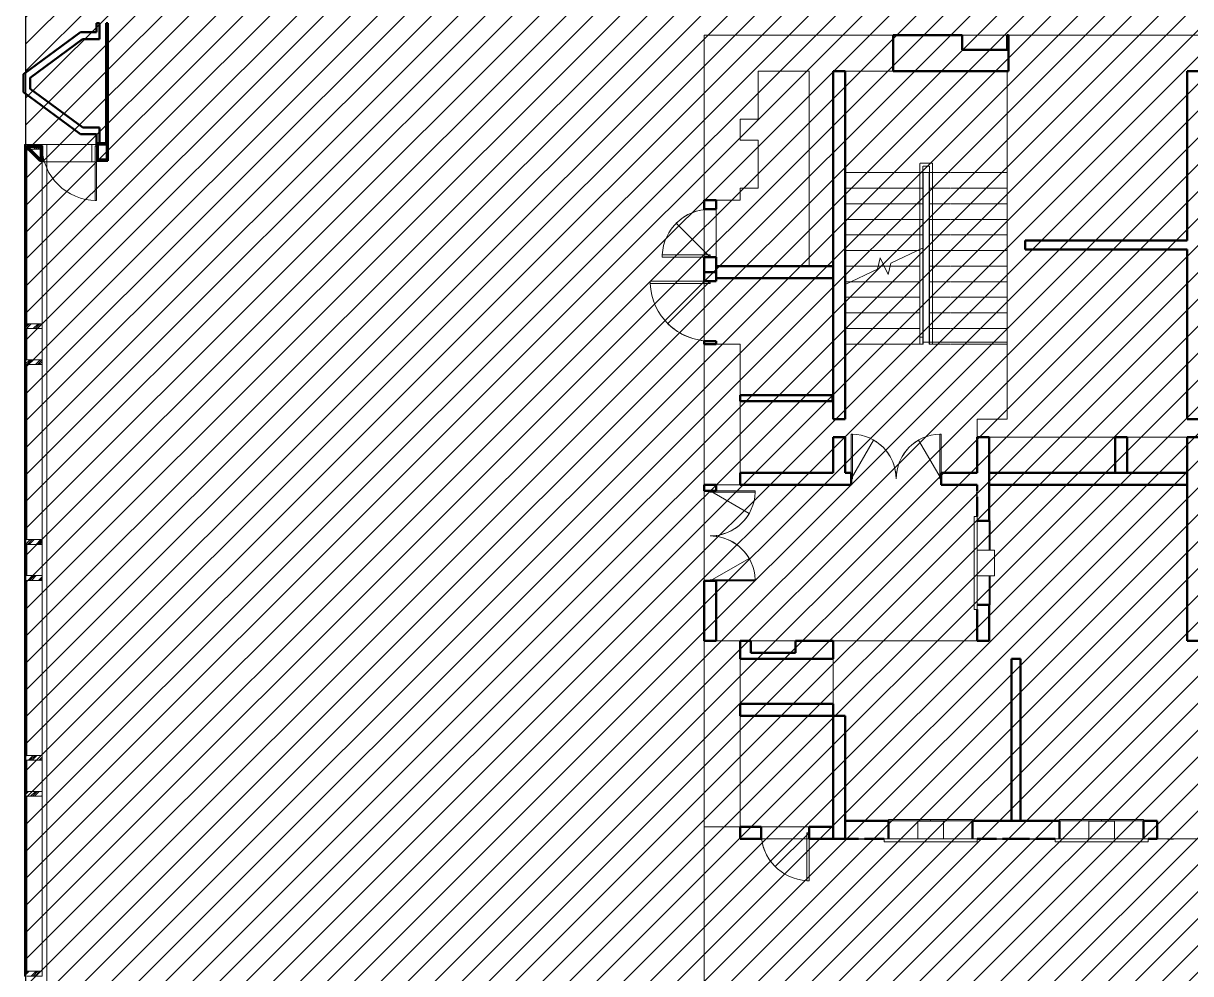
# Model space of a CAD drawing. Header units: millimetres. Extents: x 8533 to 398112, y -117646 to 105276.
# Drawn here: x 13610 to 33070, y -39121 to -23270 of the extents above; entities that cross this region are included whole.
import ezdxf

# ---------------------------------------------------------------- set-up
doc = ezdxf.new("R2010")
doc.units = ezdxf.units.MM
doc.linetypes.add('架空线', pattern=[3.97, 2.38, -1.59])
for name, color, linetype, lineweight in [('A-DOOR', 31, 'Continuous', 13), ('A-FLOR', 192, 'Continuous', 13), ('A-FLOR-HRAL', 11, 'Continuous', 13), ('A-GENM', 13, 'Continuous', 13), ('A-GLAZ', 151, 'Continuous', 13), ('A-GLAZ-CURT', 52, 'Continuous', 13), ('A-GLAZ-CWMG', 51, 'Continuous', 13), ('A-WALL', 113, 'Continuous', 13), ('S-STRS', 31, 'Continuous', 13), ('S-STRS-MBND', 31, '架空线', 13)]:
    doc.layers.add(name, color=color, linetype=linetype, lineweight=lineweight)

# ---------------------------------------------------------------- blocks, each defined once
blk = doc.blocks.new('防火门A-单扇1 - 单扇防火门-FM甲0822MW-1954365-10F_ARC_46_000_')
at = {"layer": 'A-GENM'}
for p, q in [((400, 0), (-166, -566)), ((400, 0), (360, 0)), ((360, 0), (360, -800)), ((400, -800), (400, -100)), ((360, -800), (400, -800))]:
    blk.add_line(p, q, dxfattribs=at)
for end in [267.134, 225]:
    blk.add_arc((400, 0), 800, 180, end, dxfattribs=at)
blk = doc.blocks.new('防火门A-双扇1 - 双扇防火门-FM甲1523KQ-1601239-10F_ARC_46_000_')
at = {"layer": 'A-GENM'}
for p, q in [((-750, 100), (-750, 750)), ((-750, 750), (-730, 750)), ((-750, 0), (-375, 650)), ((-730, 750), (-730, 0)), ((750, 0), (375, 650)), ((730, 0), (730, 750)), ((730, 750), (750, 750)), ((750, 750), (750, 100)), ((-730, 0), (-750, 0)), ((750, 0), (730, 0))]:
    blk.add_line(p, q, dxfattribs=at)
for centre, start, end in [((-750, 0), 0, 88.4719), ((-750, 0), 0, 60), ((750, 0), 91.5281, 180), ((750, 0), 120, 180)]:
    blk.add_arc(centre, 750, start, end, dxfattribs=at)
blk = doc.blocks.new('大门构件2 - 大门构件-1944663-10F_ARC_46_000_')
at = {"layer": 'A-WALL', "lineweight": 50}
for p, q in [((14880, -23270), (14830, -23270)), ((14830, -23270), (14830, -23420)), ((14880, -23535), (14880, -23270)), ((15020, -23270), (14990, -23270)), ((14990, -23270), (14990, -25270)), ((15020, -25270), (15020, -23270)), ((14560, -23420), (13610, -24120)), ((13725, -24178), (14598, -23535)), ((14830, -23420), (14560, -23420)), ((14598, -23535), (14880, -23535)), ((13610, -24120), (13610, -24420)), ((13725, -24362), (13725, -24178)), ((13610, -24420), (14560, -25120)), ((14601, -25005), (13725, -24362)), ((14881, -25005), (14601, -25005)), ((14881, -25270), (14881, -25005)), ((14560, -25120), (14831, -25120)), ((14831, -25120), (14831, -25270)), ((14831, -25270), (14881, -25270)), ((14990, -25270), (15020, -25270))]:
    blk.add_line(p, q, dxfattribs=at)
blk = doc.blocks.new('电梯门 造型 3 - 电梯门 造型 3-2034029-10F_ARC_46_000_')
at = {"layer": 'A-DOOR'}
for p, q in [((-775, 150), (775, 150)), ((-775, 150), (-775, 100)), ((775, 100), (-775, 100)), ((-215, 100), (-215, -192)), ((215, 100), (215, -192)), ((775, 100), (775, 150)), ((1200, 105), (1100, 105)), ((1100, 105), (1100, 100)), ((1100, 100), (1200, 100)), ((1126, 107), (1126, 105)), ((1126, 107), (1127, 107)), ((1127, 107), (1126, 107)), ((1126, 107), (1126, 105)), ((1126, 107), (1176, 107)), ((1127, 107), (1126, 107)), ((1127, 108), (1151, 108)), ((1127, 105), (1127, 108)), ((1151, 108), (1174, 108)), ((1151, 108), (1151, 105)), ((1174, 108), (1174, 105)), ((1175, 107), (1176, 107)), ((1176, 107), (1175, 107)), ((1176, 107), (1175, 107)), ((1176, 105), (1176, 107)), ((1176, 105), (1176, 107)), ((1200, 100), (1200, 105)), ((-215, -100), (-700, -100)), ((-700, -100), (-700, -120)), ((-700, -120), (-215, -120)), ((215, -192), (-215, -192)), ((700, -100), (215, -100)), ((215, -120), (700, -120)), ((700, -120), (700, -100))]:
    blk.add_line(p, q, dxfattribs=at)
blk = doc.blocks.new('电梯门 造型 3 - 电梯门 造型 3-2034079-10F_ARC_46_000_')
at = {"layer": 'A-DOOR'}
for p, q in [((-775, 200), (775, 200)), ((-775, 200), (-775, 150)), ((775, 150), (775, 200)), ((-1200, 155), (-1200, 150)), ((-1100, 155), (-1200, 155)), ((-1200, 150), (-1100, 150)), ((-1176, 157), (-1176, 155)), ((-1175, 157), (-1176, 157)), ((-1176, 157), (-1175, 157)), ((-1176, 157), (-1176, 155)), ((-1175, 157), (-1176, 157)), ((-1176, 157), (-1126, 157)), ((-1174, 158), (-1151, 158)), ((-1174, 155), (-1174, 158)), ((-1151, 158), (-1127, 158)), ((-1151, 155), (-1151, 158)), ((-1127, 158), (-1127, 155)), ((-1126, 157), (-1127, 157)), ((-1127, 157), (-1126, 157)), ((-1126, 157), (-1127, 157)), ((-1126, 155), (-1126, 157)), ((-1126, 155), (-1126, 157)), ((-1100, 150), (-1100, 155)), ((775, 150), (-775, 150)), ((-215, 150), (-215, -142)), ((215, 150), (215, -142)), ((1200, 155), (1100, 155)), ((1100, 155), (1100, 150)), ((1100, 150), (1200, 150)), ((1126, 157), (1126, 155)), ((1126, 157), (1127, 157)), ((1127, 157), (1126, 157)), ((1126, 157), (1126, 155)), ((1126, 157), (1176, 157)), ((1127, 157), (1126, 157)), ((1127, 158), (1151, 158)), ((1127, 155), (1127, 158)), ((1151, 158), (1174, 158)), ((1151, 158), (1151, 155)), ((1174, 158), (1174, 155)), ((1175, 157), (1176, 157)), ((1176, 157), (1175, 157)), ((1176, 157), (1175, 157)), ((1176, 155), (1176, 157)), ((1176, 155), (1176, 157)), ((1200, 150), (1200, 155)), ((0, -150), (-700, -150)), ((-700, -150), (-700, -170)), ((-700, -170), (0, -170)), ((215, -142), (-215, -142)), ((700, -150), (0, -150)), ((0, -150), (0, -170)), ((0, -170), (0, -150)), ((0, -170), (700, -170)), ((700, -170), (700, -150))]:
    blk.add_line(p, q, dxfattribs=at)
blk = doc.blocks.new('防火门A-双扇1 - 双扇防火门-FM甲1523MW-1698228-10F_ARC_46_000_')
at = {"layer": 'A-GENM'}
for p, q in [((-750, 100), (-750, 750)), ((-750, 750), (-730, 750)), ((-750, 0), (-375, 650)), ((-730, 750), (-730, 0)), ((750, 0), (375, 650)), ((730, 0), (730, 750)), ((730, 750), (750, 750)), ((750, 750), (750, 100)), ((-730, 0), (-750, 0)), ((750, 0), (730, 0))]:
    blk.add_line(p, q, dxfattribs=at)
for centre, start, end in [((-750, 0), 0, 88.4719), ((-750, 0), 0, 60), ((750, 0), 91.5281, 180), ((750, 0), 120, 180)]:
    blk.add_arc(centre, 750, start, end, dxfattribs=at)
blk = doc.blocks.new('G2 - G26-1945658-10F_ARC_46_000_')
at = {"layer": 'A-WALL', "lineweight": 50}
for p, q in [((15020, -25271), (14830, -25271)), ((14830, -25271), (14830, -25318)), ((14850, -25291), (15000, -25291)), ((14850, -25542), (14850, -25291)), ((15000, -25291), (15000, -25542)), ((15020, -25562), (15020, -25271)), ((13921, -25311), (13676, -25311)), ((13676, -25311), (13676, -25352)), ((13676, -25352), (13886, -25562)), ((13696, -25343), (13696, -25331)), ((13696, -25331), (13901, -25331)), ((13901, -25548), (13696, -25343)), ((13901, -25331), (13901, -25548)), ((13921, -25562), (13921, -25311)), ((13886, -25562), (13921, -25562)), ((14830, -25562), (15020, -25562)), ((15000, -25542), (14850, -25542))]:
    blk.add_line(p, q, dxfattribs=at)
blk = doc.blocks.new('系统嵌板 - 玻璃-1965341-10F_ARC_46_000_')
at = {"layer": 'A-GLAZ-CURT'}
h = blk.add_hatch(dxfattribs=at)
h.set_pattern_fill('FP_4', color=256, style=0, pattern_type=2)
h.set_pattern_definition([(90, (-26825.57, -13657.36), (-100, 6e-15), [])])
h.paths.add_polyline_path([(1455, 13), (-1455, 13), (-1455, -13), (1455, -13), (1455, -4)], flags=0)
at = {"layer": 'A-GLAZ-CURT', "lineweight": 18}
for p, q in [((1455, 13), (-1455, 13)), ((-1455, 13), (-1455, -13)), ((1455, -13), (1455, 13)), ((-1455, -13), (1455, -13))]:
    blk.add_line(p, q, dxfattribs=at)
blk = doc.blocks.new('窗嵌板_上悬无框铝窗 - 窗嵌板_上悬无框铝窗-1965342-10F_ARC_46_000_')
at = {"layer": 'A-GLAZ'}
for p, q in [((-260, -12.5), (-260, 12.5)), ((-260, 12.5), (260, 12.5)), ((260, 12.5), (260, -12.5)), ((260, -12.5), (-260, -12.5))]:
    blk.add_line(p, q, dxfattribs=at)
blk = doc.blocks.new('系统嵌板 - 玻璃-1965070-10F_ARC_46_000_')
at = {"layer": 'A-GLAZ-CURT'}
h = blk.add_hatch(dxfattribs=at)
h.set_pattern_fill('FP_5', color=256, style=0, pattern_type=2)
h.set_pattern_definition([(90, (-30420.72, -13657.36), (-100, 6e-15), [])])
h.paths.add_polyline_path([(1460, 13), (-1460, 13), (-1460, -13), (1460, -13), (1460, -4)], flags=0)
at = {"layer": 'A-GLAZ-CURT', "lineweight": 18}
for p, q in [((1460, 13), (-1460, 13)), ((-1460, 13), (-1460, -13)), ((1460, -13), (1460, 13)), ((-1460, -13), (1460, -13))]:
    blk.add_line(p, q, dxfattribs=at)
blk = doc.blocks.new('系统嵌板 - 玻璃-V4-10F_ARC_46_000_')
at = {"layer": 'A-GLAZ-CURT'}
h = blk.add_hatch(dxfattribs=at)
h.set_pattern_fill('FP_6', color=256, style=0, pattern_type=2)
h.set_pattern_definition([(90, (-34020.72, -13657.36), (-100, 6e-15), [])])
h.paths.add_polyline_path([(1460, -13), (1460, 13), (-1460, 13), (-1460, -13), (333, -13)], flags=0)
at = {"layer": 'A-GLAZ-CURT', "lineweight": 18}
for p, q in [((1460, 13), (-1460, 13)), ((-1460, 13), (-1460, -13)), ((1460, -13), (1460, 13)), ((-1460, -13), (1460, -13))]:
    blk.add_line(p, q, dxfattribs=at)
blk = doc.blocks.new('系统嵌板 - 玻璃-V5-10F_ARC_46_000_')
at = {"layer": 'A-GLAZ-CURT'}
h = blk.add_hatch(dxfattribs=at)
h.set_pattern_fill('FP_7', color=256, style=0, pattern_type=2)
h.set_pattern_definition([(90, (-37620.72, -13657.36), (-100, 6e-15), [])])
h.paths.add_polyline_path([(1460, -4), (1460, 13), (-1460, 13), (-1460, -12), (1460, -12)], flags=0)
at = {"layer": 'A-GLAZ-CURT', "lineweight": 18}
for p, q in [((1460, 13), (-1460, 13)), ((-1460, 13), (-1460, -12)), ((1460, -12), (1460, 13)), ((-1460, -12), (1460, -12))]:
    blk.add_line(p, q, dxfattribs=at)
blk = doc.blocks.new('矩形竖梃 - 80 x 292-V6-10F_ARC_46_000_')
at = {"layer": 'A-GLAZ-CWMG'}
h = blk.add_hatch(dxfattribs=at)
h.set_pattern_fill('FP_9', color=256, style=0, pattern_type=2)
h.set_pattern_definition([(315, (25290.43, 13657.36), (88.38835, 88.38835), []), (315, (25290.43, 13626.11), (176.7767, 0), []), (315, (25290.43, 13688.61), (176.7767, 0), [])])
h.paths.add_polyline_path([(-80, -229), (-80, -264), (0, -264), (0, 28), (-80, 28), (-80, -37), (-61, -19), (-53, -39), (-80, -66), (-80, -75)], flags=0)
for p, q in [((0, 28), (-80, 28)), ((-80, 28), (-80, -264)), ((0, -264), (0, 28)), ((-80, -264), (0, -264))]:
    blk.add_line(p, q, dxfattribs=at)
blk = doc.blocks.new('矩形竖梃 - 80 x 292-V10-10F_ARC_46_000_')
at = {"layer": 'A-GLAZ-CWMG'}
for p, q in [((13629, -39081), (13629, -36161)), ((13921, -36161), (13921, -39081))]:
    blk.add_line(p, q, dxfattribs=at)
blk = doc.blocks.new('矩形竖梃 - 80 x 292-V9-10F_ARC_46_000_')
at = {"layer": 'A-GLAZ-CWMG'}
for p, q in [((13629, -39681), (13629, -39161)), ((13921, -39161), (13921, -39681))]:
    blk.add_line(p, q, dxfattribs=at)
blk = doc.blocks.new('矩形竖梃 - 80 x 292-1965288-10F_ARC_46_000_')
at = {"layer": 'A-GLAZ-CWMG'}
for p, q in [((13629, -28281), (13629, -25370)), ((13921, -25370), (13921, -28281))]:
    blk.add_line(p, q, dxfattribs=at)
blk = doc.blocks.new('防火门A-单扇1 - 单扇防火门-FM甲1023BXG-1960362-10F_ARC_46_000_')
at = {"layer": 'A-GENM'}
for p, q in [((460, 0), (460, 1000)), ((460, 1000), (500, 1000)), ((500, 1000), (500, 100)), ((500, 0), (-207, 707)), ((500, 0), (460, 0))]:
    blk.add_line(p, q, dxfattribs=at)
for start in [92.2924, 135]:
    blk.add_arc((500, 0), 1000, start, 180, dxfattribs=at)
blk = doc.blocks.new('矩形竖梃 - 80 x 292-1965340-10F_ARC_46_000_')
at = {"layer": 'A-GLAZ-CWMG'}
h = blk.add_hatch(dxfattribs=at)
h.set_pattern_fill('FP_36', color=256, style=0, pattern_type=2)
h.set_pattern_definition([(225, (-28320.72, 13657.36), (88.38835, -88.38835), []), (225, (-28320.72, 13626.11), (1e-14, -176.7767), []), (225, (-28320.72, 13688.61), (1e-14, -176.7767), [])])
h.paths.add_polyline_path([(40, -264), (-40, -264), (-40, 28), (40, 28), (40, -75)], flags=0)
for p, q in [((-40, 28), (40, 28)), ((-40, -264), (-40, 28)), ((40, 28), (40, 13)), ((40, -12), (40, -264)), ((40, -264), (-40, -264))]:
    blk.add_line(p, q, dxfattribs=at)
blk = doc.blocks.new('矩形竖梃 - 80 x 292-V36-10F_ARC_46_000_')
at = {"layer": 'A-GLAZ-CWMG'}
h = blk.add_hatch(dxfattribs=at)
h.set_pattern_fill('FP_37', color=256, style=0, pattern_type=2)
h.set_pattern_definition([(225, (-28920.72, 13657.36), (88.38835, -88.38835), []), (225, (-28920.72, 13626.11), (1e-14, -176.7767), []), (225, (-28920.72, 13688.61), (1e-14, -176.7767), [])])
h.paths.add_polyline_path([(40, 4), (40, -264), (-40, -264), (-40, 28), (40, 28), (40, 12)], flags=0)
for p, q in [((-40, 28), (40, 28)), ((-40, 12), (-40, 28)), ((40, 28), (40, -264)), ((-40, -264), (-40, -12)), ((40, -264), (-40, -264))]:
    blk.add_line(p, q, dxfattribs=at)
blk = doc.blocks.new('矩形竖梃 - 80 x 292-V37-10F_ARC_46_000_')
at = {"layer": 'A-GLAZ-CWMG'}
h = blk.add_hatch(dxfattribs=at)
h.set_pattern_fill('FP_38', color=256, style=0, pattern_type=2)
h.set_pattern_definition([(225, (-31920.72, 13657.36), (88.38835, -88.38835), []), (225, (-31920.72, 13626.11), (1e-14, -176.7767), []), (225, (-31920.72, 13688.61), (1e-14, -176.7767), [])])
h.paths.add_polyline_path([(40, -264), (-40, -264), (-40, 28), (40, 28), (40, -75)], flags=0)
for p, q in [((-40, 28), (40, 28)), ((-40, -264), (-40, 28)), ((40, 28), (40, 12)), ((40, -13), (40, -264)), ((40, -264), (-40, -264))]:
    blk.add_line(p, q, dxfattribs=at)
blk = doc.blocks.new('矩形竖梃 - 80 x 292-V38-10F_ARC_46_000_')
at = {"layer": 'A-GLAZ-CWMG'}
h = blk.add_hatch(dxfattribs=at)
h.set_pattern_fill('FP_39', color=256, style=0, pattern_type=2)
h.set_pattern_definition([(225, (-32520.72, 13657.36), (88.38835, -88.38835), []), (225, (-32520.72, 13626.11), (1e-14, -176.7767), []), (225, (-32520.72, 13688.61), (1e-14, -176.7767), [])])
h.paths.add_polyline_path([(40, 4), (40, -264), (-40, -264), (-40, 28), (40, 28), (40, 13)], flags=0)
for p, q in [((-40, 28), (40, 28)), ((-40, 13), (-40, 28)), ((40, 28), (40, -264)), ((-40, -264), (-40, -12)), ((40, -264), (-40, -264))]:
    blk.add_line(p, q, dxfattribs=at)
blk = doc.blocks.new('矩形竖梃 - 80 x 292-V39-10F_ARC_46_000_')
at = {"layer": 'A-GLAZ-CWMG'}
h = blk.add_hatch(dxfattribs=at)
h.set_pattern_fill('FP_40', color=256, style=0, pattern_type=2)
h.set_pattern_definition([(225, (-35520.72, 13657.36), (88.38835, -88.38835), []), (225, (-35520.72, 13626.11), (1e-14, -176.7767), []), (225, (-35520.72, 13688.61), (1e-14, -176.7767), [])])
h.paths.add_polyline_path([(40, -264), (-40, -264), (-40, 28), (40, 28), (40, -75)], flags=0)
for p, q in [((-40, 28), (40, 28)), ((-40, -264), (-40, 28)), ((40, 28), (40, 13)), ((40, -12), (40, -264)), ((40, -264), (-40, -264))]:
    blk.add_line(p, q, dxfattribs=at)
blk = doc.blocks.new('矩形竖梃 - 80 x 292-V40-10F_ARC_46_000_')
at = {"layer": 'A-GLAZ-CWMG'}
h = blk.add_hatch(dxfattribs=at)
h.set_pattern_fill('FP_41', color=256, style=0, pattern_type=2)
h.set_pattern_definition([(225, (-36120.72, 13657.36), (88.38835, -88.38835), []), (225, (-36120.72, 13626.11), (1e-14, -176.7767), []), (225, (-36120.72, 13688.61), (1e-14, -176.7767), [])])
h.paths.add_polyline_path([(40, 4), (40, -264), (-40, -264), (-40, 28), (40, 28), (40, 12)], flags=0)
for p, q in [((-40, 28), (40, 28)), ((-40, 12), (-40, 28)), ((40, 28), (40, -264)), ((-40, -264), (-40, -12)), ((40, -264), (-40, -264))]:
    blk.add_line(p, q, dxfattribs=at)
blk = doc.blocks.new('矩形竖梃 - 80 x 292-V41-10F_ARC_46_000_')
at = {"layer": 'A-GLAZ-CWMG'}
h = blk.add_hatch(dxfattribs=at)
h.set_pattern_fill('FP_42', color=256, style=0, pattern_type=2)
h.set_pattern_definition([(225, (-39120.72, 13657.36), (88.38835, -88.38835), []), (225, (-39120.72, 13626.11), (1e-14, -176.7767), []), (225, (-39120.72, 13688.61), (1e-14, -176.7767), [])])
h.paths.add_polyline_path([(40, -75), (40, -264), (-40, -264), (-40, 28), (40, 28), (40, -13)], flags=0)
for p, q in [((-40, 28), (40, 28)), ((-40, -264), (-40, 28)), ((40, 28), (40, 12)), ((40, -13), (40, -264)), ((40, -264), (-40, -264))]:
    blk.add_line(p, q, dxfattribs=at)
blk = doc.blocks.new('门嵌板_单开门2 - 门嵌板_单开门2-1986852-10F_ARC_46_000_')
at = {"layer": 'A-DOOR'}
for p, q in [((454, 0), (429, 0)), ((429, -908), (429, 0)), ((454, 0), (454, -908)), ((454, -908), (429, -908))]:
    blk.add_line(p, q, dxfattribs=at)
blk.add_arc((454, 0), 908, 180, 270, dxfattribs=at)
blk = doc.blocks.new('矩形竖梃 - 80 x 292-1985754-10F_ARC_46_000_')
at = {"layer": 'A-GLAZ-CWMG'}
for p, q in [((-80, -28), (-80, 264)), ((-80, 264), (-25, 264)), ((0, -28), (-80, -28))]:
    blk.add_line(p, q, dxfattribs=at)
blk = doc.blocks.new('矩形竖梃 - 80 x 292-1986850-10F_ARC_46_000_')
at = {"layer": 'A-GLAZ-CWMG'}
for p, q in [((14001, -25582), (14001, -25290)), ((14001, -25290), (14750, -25290)), ((14750, -25290), (14750, -25582)), ((14750, -25582), (14001, -25582))]:
    blk.add_line(p, q, dxfattribs=at)
blk = doc.blocks.new('矩形竖梃 - 80 x 292-V60-10F_ARC_46_000_')
at = {"layer": 'A-GLAZ-CWMG'}
for p, q in [((0, 264), (-80, 264)), ((-80, 264), (-80, -28)), ((0, 52), (0, 264)), ((-80, -28), (0, -28))]:
    blk.add_line(p, q, dxfattribs=at)
blk = doc.blocks.new('顶部扶栏类型 - 顶部扶栏_内部_-2009982-10F_ARC_46_000_')
at = {"layer": 'A-FLOR-HRAL'}
for p, q in [((28555, -28506), (28605, -28506)), ((28555, -28620), (28555, -28506)), ((28605, -28506), (28605, -28620)), ((28605, -28620), (28555, -28620))]:
    blk.add_line(p, q, dxfattribs=at)
blk = doc.blocks.new('顶部扶栏类型 - 顶部扶栏_内部_-V62-10F_ARC_46_000_')
at = {"layer": 'A-FLOR-HRAL', "linetype": '架空线'}
for p, q in [((28555, -25605), (28640, -25605)), ((28555, -25760), (28555, -25605)), ((28605, -25655), (28640, -25655)), ((28605, -25760), (28605, -25655)), ((28640, -25605), (28765, -25605)), ((28640, -25655), (28715, -25655)), ((28715, -25655), (28715, -25730)), ((28765, -25605), (28765, -25730)), ((28555, -27043), (28555, -25760)), ((28605, -27020), (28605, -25760)), ((28715, -25730), (28715, -28620)), ((28765, -25730), (28765, -28620)), ((28765, -28620), (28715, -28620))]:
    blk.add_line(p, q, dxfattribs=at)
at = {"layer": 'A-FLOR-HRAL'}
for p, q in [((28605, -27020), (28555, -27043)), ((28555, -28620), (28555, -27043)), ((28605, -28620), (28605, -27020)), ((28555, -28620), (28605, -28620))]:
    blk.add_line(p, q, dxfattribs=at)

msp = doc.modelspace()

# ---------------------------------------------------------------- hatches: boundary and pattern name
h = msp.add_hatch()
h.set_pattern_fill('ANSI31', color=1, scale=200)
h.set_pattern_definition([(45, (0, 0), (-224.5064, 224.5064), [])])
h.paths.add_polyline_path([(13654, -13064), (33310, -13064), (33310, -55001), (13654, -55001)])

# ---------------------------------------------------------------- linework, layer by layer
msp.add_lwpolyline([(13654, -13064), (33310, -13064), (33310, -55001), (13654, -55001)], close=True)
at = {"layer": 'A-FLOR'}
for p, q in [((15020, -25270), (15020, -23270)), ((24960, -28620), (24960, -23470)), ((24960, -23470), (28110, -23470)), ((33310, -23470), (29260, -23470)), ((25860, -24870), (25860, -24070)), ((25860, -24070), (26708, -24070)), ((26708, -24070), (26708, -27320)), ((25560, -24870), (25860, -24870)), ((25560, -25220), (25560, -24870)), ((15020, -25562), (15020, -25271)), ((25860, -25220), (25560, -25220)), ((25860, -26020), (25860, -25220)), ((14003, -42458), (14003, -25582)), ((14830, -25562), (15020, -25562)), ((25560, -26220), (25560, -26020)), ((25560, -26020), (25860, -26020)), ((25160, -26220), (25560, -26220)), ((28610, -28590), (30010, -28590)), ((30010, -28590), (30010, -29870)), ((24960, -28620), (24960, -30970)), ((25560, -28620), (25160, -28620)), ((25560, -29470), (25560, -28620)), ((25560, -30770), (25560, -29570)), ((27110, -29470), (27100, -29470)), ((27100, -29570), (27110, -29570)), ((30010, -29870), (29510, -29870)), ((29510, -29870), (29510, -30170)), ((29710, -30170), (31810, -30170)), ((32010, -30170), (33010, -30170)), ((24960, -30970), (24960, -44570)), ((24960, -32570), (24960, -31070)), ((25160, -30970), (25560, -30970)), ((29710, -32485), (29710, -32716)), ((25560, -33570), (25160, -33570)), ((25560, -33570), (29510, -33570)), ((25560, -34620), (25560, -33870)), ((27110, -33870), (27110, -34620)), ((25560, -36670), (25560, -34820)), ((28035, -36570), (29435, -36570)), ((30885, -36570), (32285, -36570)), ((24960, -36670), (25560, -36670)), ((32510, -36870), (32685, -36870)), ((32785, -36870), (33310, -36870))]:
    msp.add_line(p, q, dxfattribs=at)
at = {"layer": 'A-WALL', "lineweight": 50}
for p, q in [((29260, -23470), (28110, -23470)), ((28110, -23470), (28110, -24070)), ((29260, -23710), (29260, -23470)), ((30035, -23470), (30010, -23470)), ((30010, -23470), (30010, -23710)), ((30035, -24070), (30035, -23470)), ((30010, -23710), (29260, -23710)), ((27310, -24070), (27110, -24070)), ((27110, -24070), (27110, -29870)), ((27310, -29870), (27310, -24070)), ((28110, -24070), (30035, -24070)), ((33310, -24070), (33010, -24070)), ((33010, -24070), (33010, -26895)), ((25160, -26220), (24960, -26220)), ((24960, -26220), (24960, -26370)), ((25160, -26370), (25160, -26220)), ((24960, -26370), (25160, -26370)), ((33010, -26895), (30310, -26895)), ((30310, -26895), (30310, -27045)), ((30310, -27045), (33010, -27045)), ((33010, -27045), (33010, -29870)), ((25160, -27170), (24960, -27170)), ((24960, -27170), (24960, -27570)), ((25160, -27570), (25160, -27170)), ((24960, -27420), (25160, -27420)), ((27110, -27320), (25160, -27320)), ((24960, -27570), (25160, -27570)), ((25160, -27520), (27110, -27520)), ((24960, -28570), (24960, -28620)), ((25160, -28570), (24960, -28570)), ((25160, -28620), (25160, -28570)), ((24960, -28620), (25160, -28620)), ((27100, -29470), (25560, -29470)), ((25560, -29470), (25560, -29570)), ((25560, -29570), (27100, -29570)), ((27100, -29570), (27100, -29470)), ((27110, -29870), (27310, -29870)), ((33010, -29870), (33310, -29870)), ((27310, -30170), (27110, -30170)), ((27110, -30170), (27110, -30770)), ((27310, -30770), (27310, -30170)), ((29510, -30170), (29510, -30770)), ((29710, -30170), (29510, -30170)), ((29710, -31570), (29710, -30170)), ((31810, -30170), (31810, -30770)), ((32010, -30170), (31810, -30170)), ((32010, -30770), (32010, -30170)), ((33010, -30170), (33010, -33570)), ((33310, -30170), (33010, -30170)), ((27110, -30770), (25560, -30770)), ((25560, -30770), (25560, -30970)), ((27410, -30770), (27310, -30770)), ((27410, -30970), (27410, -30770)), ((29510, -30770), (28910, -30770)), ((28910, -30770), (28910, -30970)), ((33010, -30770), (29710, -30770)), ((24960, -30970), (24960, -31070)), ((25160, -30970), (24960, -30970)), ((24960, -31070), (25160, -31070)), ((25160, -31070), (25160, -30970)), ((25560, -30970), (27410, -30970)), ((28910, -30970), (29510, -30970)), ((29510, -30970), (29510, -31070)), ((29710, -30970), (33010, -30970)), ((29510, -31170), (29510, -31495)), ((29510, -31570), (29710, -31570)), ((24960, -32570), (24960, -33570)), ((25160, -32570), (24960, -32570)), ((25160, -33570), (25160, -32570)), ((29710, -32970), (29510, -32970)), ((29510, -33045), (29510, -33570)), ((29710, -33570), (29710, -32970)), ((24960, -33570), (25160, -33570)), ((25735, -33570), (25560, -33570)), ((25560, -33570), (25560, -33870)), ((25735, -33770), (25735, -33570)), ((27110, -33570), (26485, -33570)), ((26485, -33570), (26485, -33770)), ((27110, -33870), (27110, -33570)), ((29510, -33570), (29710, -33570)), ((33010, -33570), (33310, -33570)), ((26485, -33770), (25735, -33770)), ((25560, -33870), (27110, -33870)), ((30085, -33870), (30085, -36570)), ((30235, -33870), (30085, -33870)), ((30235, -36570), (30235, -33870)), ((27110, -34620), (25560, -34620)), ((25560, -34620), (25560, -34820)), ((27110, -34820), (27110, -34620)), ((25560, -34820), (27110, -34820)), ((27110, -34820), (27110, -36870)), ((27310, -34820), (27110, -34820)), ((27310, -36870), (27310, -34820)), ((28035, -36570), (27310, -36570)), ((28035, -36870), (28035, -36570)), ((30885, -36570), (29435, -36570)), ((29435, -36570), (29435, -36870)), ((30885, -36870), (30885, -36570)), ((32510, -36570), (32285, -36570)), ((32285, -36570), (32285, -36870)), ((32510, -36870), (32510, -36570)), ((25910, -36670), (25560, -36670)), ((25560, -36670), (25560, -36870)), ((25910, -36870), (25910, -36670)), ((27110, -36670), (26710, -36670)), ((26710, -36670), (26710, -36870)), ((25560, -36870), (25910, -36870)), ((26710, -36870), (27535, -36870)), ((27635, -36870), (27960, -36870)), ((29510, -36870), (29835, -36870)), ((29935, -36870), (30385, -36870)), ((30485, -36870), (30810, -36870)), ((32360, -36870), (32510, -36870))]:
    msp.add_line(p, q, dxfattribs=at)
at = {"layer": 'A-WALL'}
for p, q in [((24960, -27170), (24960, -26370)), ((25160, -26370), (25160, -27170)), ((25735, -33570), (26485, -33570)), ((25910, -36670), (26710, -36670)), ((26710, -36870), (25910, -36870))]:
    msp.add_line(p, q, dxfattribs=at)
at = {"layer": 'S-STRS'}
for p, q in [((28610, -27060), (28610, -27017)), ((28517, -27060), (28555, -27060)), ((28605, -27060), (28610, -27060)), ((28610, -27320), (28610, -27060)), ((27859, -27320), (27960, -27320)), ((28060, -27320), (28555, -27320)), ((28605, -27320), (28610, -27320)), ((28610, -27580), (28610, -27320)), ((27402, -27580), (28555, -27580)), ((28605, -27580), (28610, -27580)), ((28610, -27840), (28610, -27580)), ((27310, -27840), (28555, -27840)), ((28605, -27840), (28610, -27840)), ((28610, -28100), (28610, -27840)), ((27310, -28100), (28555, -28100)), ((28605, -28100), (28610, -28100)), ((28610, -28360), (28610, -28100)), ((27310, -28360), (28555, -28360)), ((28605, -28360), (28610, -28360)), ((28610, -28620), (28610, -28360)), ((27310, -28620), (28555, -28620)), ((28605, -28620), (28610, -28620))]:
    msp.add_line(p, q, dxfattribs=at)
at = {"layer": 'S-STRS', "linetype": '架空线'}
for p, q in [((28517, -27060), (28555, -27060)), ((28605, -27060), (28610, -27060)), ((27859, -27320), (27960, -27320)), ((28060, -27320), (28555, -27320)), ((28605, -27320), (28610, -27320)), ((27402, -27580), (28555, -27580)), ((28605, -27580), (28610, -27580)), ((27310, -27840), (28555, -27840)), ((28605, -27840), (28610, -27840)), ((27310, -28100), (28555, -28100)), ((28605, -28100), (28610, -28100)), ((27310, -28360), (28555, -28360)), ((28605, -28360), (28610, -28360)), ((27310, -28620), (28555, -28620)), ((28605, -28620), (28610, -28620))]:
    msp.add_line(p, q, dxfattribs=at)
at = {"layer": 'S-STRS-MBND'}
for p, q in [((27310, -24070), (27310, -25760)), ((30010, -24070), (27310, -24070)), ((30010, -25760), (30010, -24070)), ((27310, -25760), (28610, -25760)), ((27310, -27258), (27310, -25760)), ((27310, -25760), (28610, -25760)), ((28610, -25760), (28710, -25760)), ((28610, -27017), (28610, -25760)), ((30010, -25760), (28710, -25760)), ((28710, -25760), (28710, -28620)), ((30010, -25760), (28710, -25760)), ((30010, -25760), (30010, -28620)), ((27310, -26020), (28610, -26020)), ((27310, -26020), (28610, -26020)), ((30010, -26020), (28710, -26020)), ((30010, -26020), (28710, -26020)), ((27310, -26280), (28610, -26280)), ((27310, -26280), (28610, -26280)), ((30010, -26280), (28710, -26280)), ((30010, -26280), (28710, -26280)), ((27310, -26540), (28610, -26540)), ((27310, -26540), (28610, -26540)), ((30010, -26540), (28710, -26540)), ((30010, -26540), (28710, -26540)), ((27310, -26800), (28610, -26800)), ((27310, -26800), (28610, -26800)), ((30010, -26800), (28710, -26800)), ((30010, -26800), (28710, -26800)), ((27310, -27060), (28517, -27060)), ((27310, -27060), (28517, -27060)), ((30010, -27060), (28710, -27060)), ((30010, -27060), (28710, -27060)), ((27310, -27320), (27859, -27320)), ((27310, -27320), (27859, -27320)), ((27960, -27320), (28060, -27320)), ((27960, -27320), (28060, -27320)), ((30010, -27320), (28710, -27320)), ((30010, -27320), (28710, -27320)), ((27310, -27580), (27402, -27580)), ((27310, -27580), (27402, -27580)), ((30010, -27580), (28710, -27580)), ((30010, -27580), (28710, -27580)), ((30010, -27840), (28710, -27840)), ((30010, -27840), (28710, -27840)), ((30010, -28100), (28710, -28100)), ((30010, -28100), (28710, -28100)), ((30010, -28360), (28710, -28360)), ((30010, -28360), (28710, -28360)), ((30010, -28620), (28710, -28620))]:
    msp.add_line(p, q, dxfattribs=at)
at = {"layer": 'S-STRS-MBND', "linetype": 'Continuous'}
for p, q in [((28610, -27017), (28073, -27268)), ((27894, -27179), (27847, -27373)), ((28026, -27462), (27894, -27179)), ((27847, -27373), (27310, -27624)), ((28073, -27268), (28026, -27462))]:
    msp.add_line(p, q, dxfattribs=at)

# ---------------------------------------------------------------- block references
at = {"layer": 'A-DOOR'}
for name, p in [('门嵌板_单开门2 - 门嵌板_单开门2-1986852-10F_ARC_46_000_', (14376, -25318)), ('防火门A-双扇1 - 双扇防火门-FM甲1523KQ-1601239-10F_ARC_46_000_', (28160, -30870)), ('防火门A-单扇1 - 单扇防火门-FM甲0822MW-1954365-10F_ARC_46_000_', (26310, -36770))]:
    msp.add_blockref(name, p, dxfattribs=at)
for name, p, rotation in [('防火门A-单扇1 - 单扇防火门-FM甲0822MW-1954365-10F_ARC_46_000_', (25060, -26770), 269.9999999999999), ('防火门A-单扇1 - 单扇防火门-FM甲1023BXG-1960362-10F_ARC_46_000_', (25060, -28070), 90), ('防火门A-双扇1 - 双扇防火门-FM甲1523MW-1698228-10F_ARC_46_000_', (25060, -31820), 269.9999999999999), ('电梯门 造型 3 - 电梯门 造型 3-2034029-10F_ARC_46_000_', (29610, -32270), 89.99999999999993), ('电梯门 造型 3 - 电梯门 造型 3-2034079-10F_ARC_46_000_', (28735, -36720), 180), ('电梯门 造型 3 - 电梯门 造型 3-2034079-10F_ARC_46_000_', (31585, -36720), 180)]:
    msp.add_blockref(name, p, dxfattribs=dict(at, rotation=rotation))
at = {"layer": 'A-FLOR-HRAL'}
for name in ['顶部扶栏类型 - 顶部扶栏_内部_-V62-10F_ARC_46_000_', '顶部扶栏类型 - 顶部扶栏_内部_-2009982-10F_ARC_46_000_']:
    msp.add_blockref(name, (0, 0), dxfattribs=at)
at = {"layer": 'A-GLAZ', "rotation": 89.99999999999972}
for p in [(13657, -28621), (13657, -32221), (13657, -35821)]:
    msp.add_blockref('窗嵌板_上悬无框铝窗 - 窗嵌板_上悬无框铝窗-1965342-10F_ARC_46_000_', p, dxfattribs=at)
at = {"layer": 'A-GLAZ-CURT', "rotation": 269.9999999999997}
for name, p in [('系统嵌板 - 玻璃-1965341-10F_ARC_46_000_', (13657, -26826)), ('系统嵌板 - 玻璃-1965070-10F_ARC_46_000_', (13657, -30421)), ('系统嵌板 - 玻璃-V4-10F_ARC_46_000_', (13657, -34021)), ('系统嵌板 - 玻璃-V5-10F_ARC_46_000_', (13657, -37621))]:
    msp.add_blockref(name, p, dxfattribs=at)
at = {"layer": 'A-GLAZ-CWMG'}
for name, p, rotation in [('矩形竖梃 - 80 x 292-V6-10F_ARC_46_000_', (13657, -25290), 89.99999999999972), ('矩形竖梃 - 80 x 292-V60-10F_ARC_46_000_', (13921, -25318), 180)]:
    msp.add_blockref(name, p, dxfattribs=dict(at, rotation=rotation))
for name, p in [('矩形竖梃 - 80 x 292-1986850-10F_ARC_46_000_', (0, 0)), ('矩形竖梃 - 80 x 292-1965288-10F_ARC_46_000_', (0, 0)), ('矩形竖梃 - 80 x 292-V9-10F_ARC_46_000_', (0, 10800)), ('矩形竖梃 - 80 x 292-V10-10F_ARC_46_000_', (0, 7200)), ('矩形竖梃 - 80 x 292-V9-10F_ARC_46_000_', (0, 7200)), ('矩形竖梃 - 80 x 292-V10-10F_ARC_46_000_', (0, 3600)), ('矩形竖梃 - 80 x 292-V9-10F_ARC_46_000_', (0, 3600)), ('矩形竖梃 - 80 x 292-V10-10F_ARC_46_000_', (0, 0))]:
    msp.add_blockref(name, p, dxfattribs=at)
at = {"layer": 'A-GLAZ-CWMG', "extrusion": (0, 0, -1)}
for name, p, rotation in [('矩形竖梃 - 80 x 292-1985754-10F_ARC_46_000_', (-14830, -25318), 180), ('矩形竖梃 - 80 x 292-1965340-10F_ARC_46_000_', (-13657, -28321), 270.0000000000003), ('矩形竖梃 - 80 x 292-V36-10F_ARC_46_000_', (-13657, -28921), 270.0000000000003), ('矩形竖梃 - 80 x 292-V37-10F_ARC_46_000_', (-13657, -31921), 270.0000000000003), ('矩形竖梃 - 80 x 292-V38-10F_ARC_46_000_', (-13657, -32521), 270.0000000000003), ('矩形竖梃 - 80 x 292-V39-10F_ARC_46_000_', (-13657, -35521), 270.0000000000003), ('矩形竖梃 - 80 x 292-V40-10F_ARC_46_000_', (-13657, -36121), 270.0000000000003), ('矩形竖梃 - 80 x 292-V41-10F_ARC_46_000_', (-13657, -39121), 270.0000000000003)]:
    msp.add_blockref(name, p, dxfattribs=dict(at, rotation=rotation))
at = {"layer": 'A-WALL'}
for name in ['大门构件2 - 大门构件-1944663-10F_ARC_46_000_', 'G2 - G26-1945658-10F_ARC_46_000_']:
    msp.add_blockref(name, (0, 0), dxfattribs=at)

doc.saveas('drawing.dxf')
